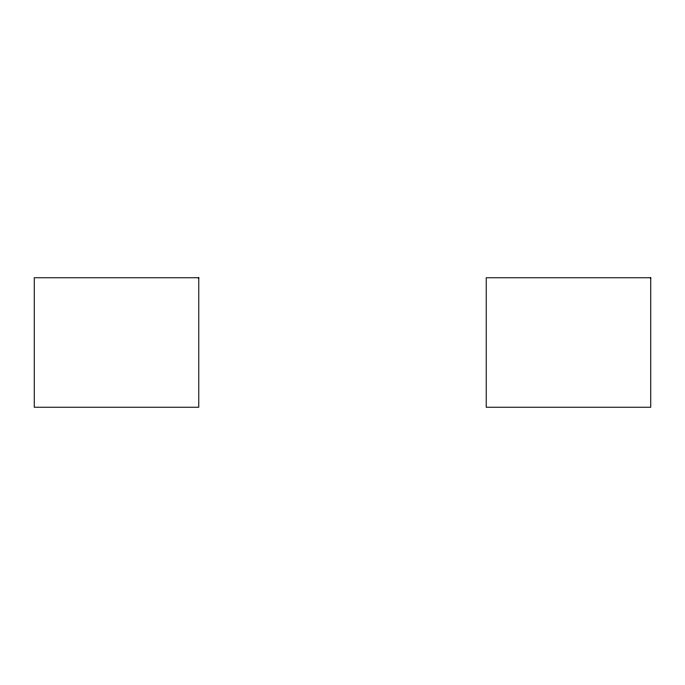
<?xml version="1.0" encoding="UTF-8"?>
<svg xmlns="http://www.w3.org/2000/svg" width="685" height="685" viewBox="0 0 685 685"><rect width="100%" height="100%" fill="white"/><g stroke="black" fill="none" stroke-linecap="round" stroke-linejoin="round"><path stroke-width="1.03" d="M198.778 277.767L34.25 277.767L34.25 407.233L198.778 407.233L198.778 277.767M650.75 277.767L486.222 277.767L486.222 407.233L650.75 407.233L650.75 277.767"/></g></svg>
